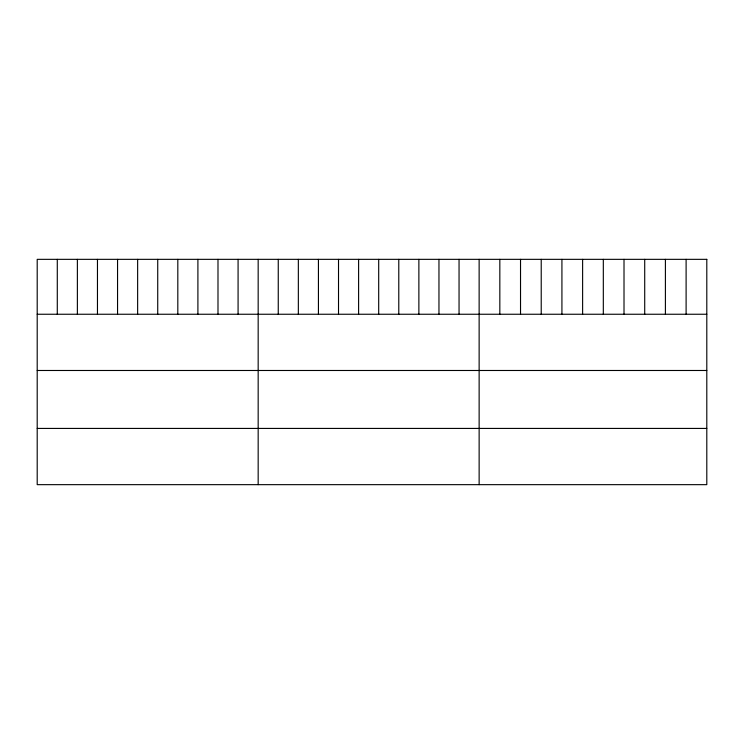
<?xml version="1.0" encoding="UTF-8"?>
<svg xmlns="http://www.w3.org/2000/svg" width="744" height="744" viewBox="0 0 744 744"><rect width="100%" height="100%" fill="white"/><g stroke="black" fill="none" stroke-linecap="round" stroke-linejoin="round"><path stroke-width="1.12" d="M37.2 314.247L706.8 314.247M37.2 370.484L706.8 370.484M37.2 428.423L706.8 428.423M686.108 259.34L686.108 314.247M665.406 259.34L665.406 314.247M644.713 259.34L644.713 314.247M624.011 259.34L624.011 314.247M603.319 259.34L603.319 314.247M582.617 259.34L582.617 314.247M561.925 259.34L561.925 314.247M541.223 259.34L541.223 314.247M520.53 259.34L520.53 314.247M499.829 259.34L499.829 314.247M479.136 259.34L479.136 484.66M459.048 259.34L459.048 314.247M438.96 259.34L438.96 314.247M418.872 259.34L418.872 314.247M398.784 259.34L398.784 314.247M378.696 259.34L378.696 314.247M358.608 259.34L358.608 314.247M338.52 259.34L338.52 314.247M318.432 259.34L318.432 314.247M298.344 259.34L298.344 314.247M278.256 259.34L278.256 314.247M258.168 259.34L258.168 484.66M238.08 259.34L238.08 314.247M217.992 259.34L217.992 314.247M197.904 259.34L197.904 314.247M177.816 259.34L177.816 314.247M157.728 259.34L157.728 314.247M137.64 259.34L137.64 314.247M117.552 259.34L117.552 314.247M97.464 259.34L97.464 314.247M77.376 259.34L77.376 314.247M57.288 259.34L57.288 314.247M706.8 259.34L37.2 259.34L37.2 484.66L706.8 484.66L706.8 259.34"/></g></svg>
